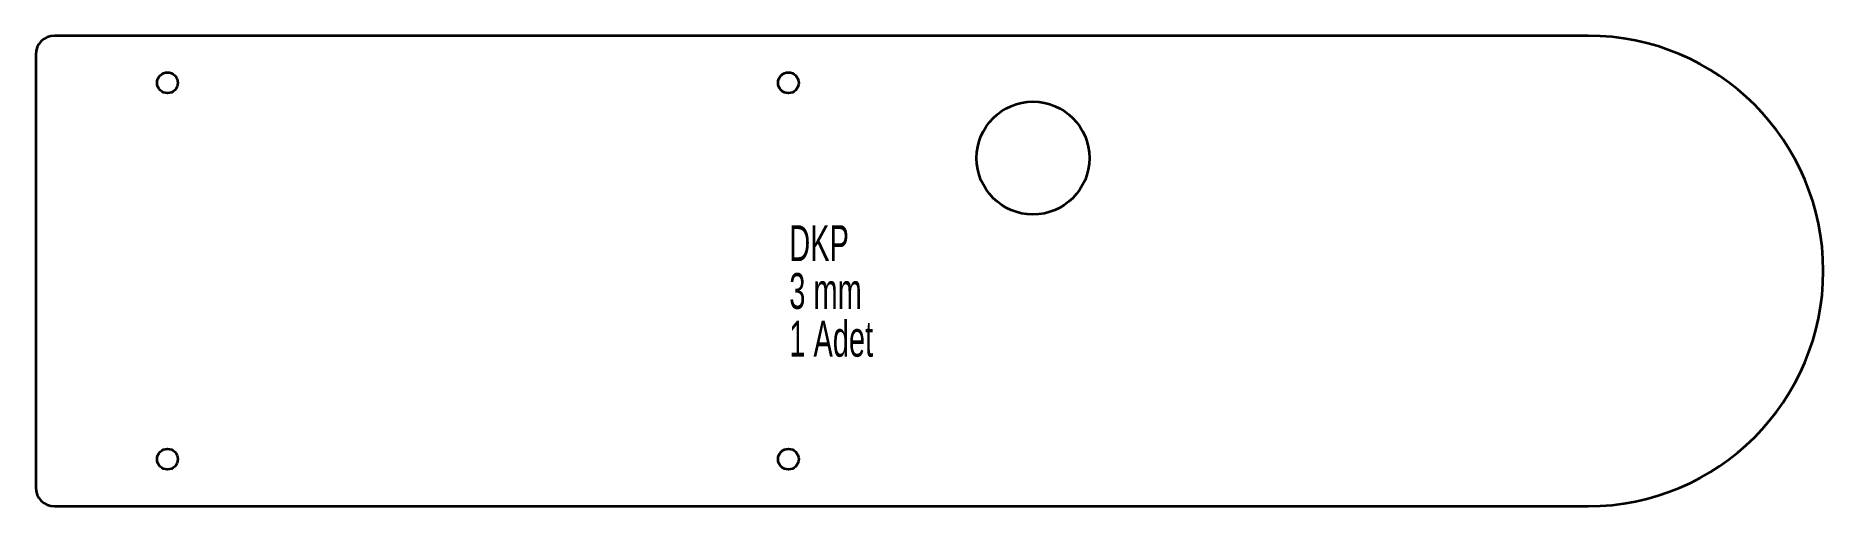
# Model space of a CAD drawing. Header units: millimetres. Extents: x -82 to 393, y 218 to 343.
import ezdxf

# ---------------------------------------------------------------- set-up
doc = ezdxf.new("R2010")
doc.units = ezdxf.units.MM
doc.styles.add('SLDTEXTSTYLE0', font='TXT', dxfattribs={"width": 0.605})

# ---------------------------------------------------------------- blocks, each defined once
blk = doc.blocks.new('SW_NOTE_0')
at = {"color": 0, "linetype": 'Continuous', "lineweight": 0, "char_height": 9.525, "attachment_point": 1, "style": 'SLDTEXTSTYLE0'}
for s, insert in [('DKP', (0, 12.28)), ('3 mm', (0, -0.42)), ('1 Adet', (0, -13.12))]:
    blk.add_mtext(s, dxfattribs=dict(at, insert=insert))

msp = doc.modelspace()

# ---------------------------------------------------------------- linework, layer by layer
at = {"color": 7, "linetype": 'Continuous', "lineweight": 35}
for p, q in [((330.99, 343.26), (-76.51, 343.26)), ((-81.51, 338.26), (-81.51, 223.26)), ((-76.51, 218.26), (330.99, 218.26))]:
    msp.add_line(p, q, dxfattribs=at)
for centre, radius in [((-46.51, 330.76), 2.75), ((118.49, 330.76), 2.75), ((183.49, 310.76), 15), ((-46.51, 230.76), 2.75), ((118.49, 230.76), 2.75)]:
    msp.add_circle(centre, radius, dxfattribs=at)
for centre, radius, start, end in [((-76.51, 338.26), 5, 90, 180), ((330.99, 280.76), 62.5, 270, 90), ((-76.51, 223.26), 5, 180, 270)]:
    msp.add_arc(centre, radius, start, end, dxfattribs=at)

# ---------------------------------------------------------------- block references
at = {"color": 7, "linetype": 'Continuous', "lineweight": 0}
msp.add_blockref('SW_NOTE_0', (118.73, 280.64), dxfattribs=at)

doc.saveas('drawing.dxf')
